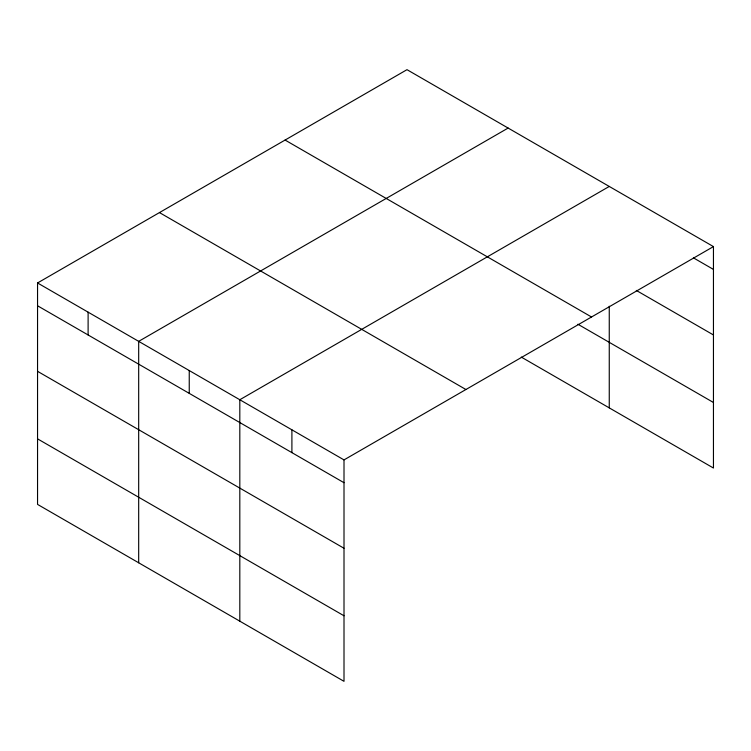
<?xml version="1.0" encoding="UTF-8"?>
<svg xmlns="http://www.w3.org/2000/svg" width="751" height="751" viewBox="0 0 751 751"><rect width="100%" height="100%" fill="white"/><g stroke="black" fill="none" stroke-linecap="round" stroke-linejoin="round"><path stroke-width="1.13" d="M713.45 246.6L406.995 69.674L37.55 282.967L37.55 504.4L344.005 681.326L344.005 459.903L713.45 246.6L713.45 468.033L521.269 357.082M508.127 128.055L138.682 341.358L138.682 562.781M609.258 186.445L239.813 399.739L239.813 621.171M693.417 257.846L713.45 269.421M636.304 290.421L713.45 334.955M285.08 140.061L591.535 316.988M577.904 324.235L713.45 402.489M159.465 212.58L465.92 389.516M37.55 282.967L344.005 459.903M37.55 305.779L344.005 482.715M37.55 371.323L344.005 548.258M37.55 438.856L344.005 615.782M609.258 306.239L609.258 407.877M291.904 429.825L291.904 452.637M189.243 370.553L189.243 393.364M88.111 312.163L88.111 334.974"/></g></svg>
